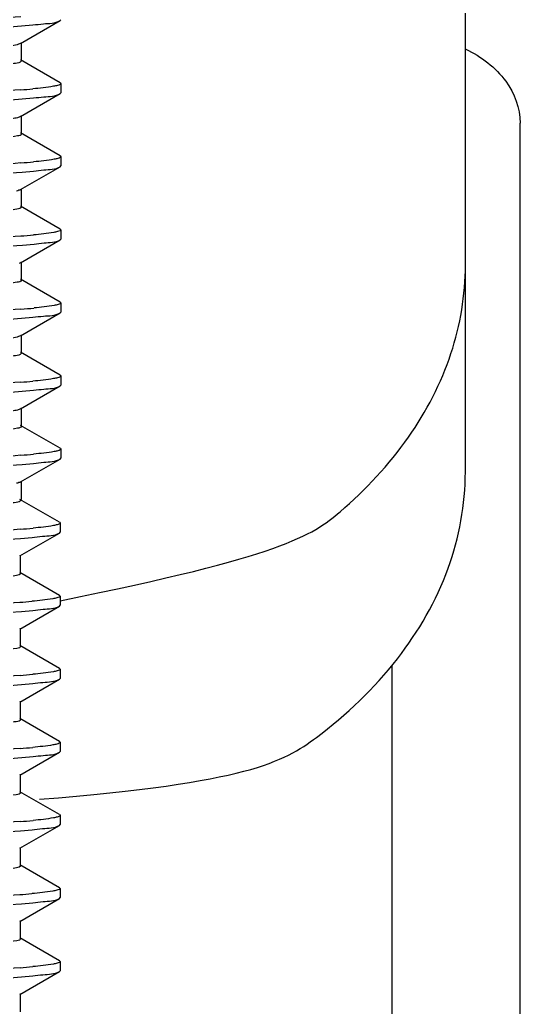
# Model space of a CAD drawing. Extents: x -1396510 to 1250330, y -1892470 to 1623980.
# Drawn here: x -1160369.3 to -1160304.2, y -61731.7 to -61603.1 of the extents above; entities that cross this region are included whole.
import ezdxf

# ---------------------------------------------------------------- set-up
doc = ezdxf.new("R2010")
doc.units = 0
doc.header["$LTSCALE"] = 1000
doc.header["$MEASUREMENT"] = 0

msp = doc.modelspace()

# ---------------------------------------------------------------- linework, layer by layer
at = {"linetype": 'Continuous'}
for p, q in [((-1160311.33, -61635.05), (-1160311.33, -61451.6)), ((-1160369.24, -61606.18), (-1160364.08, -61603.19)), ((-1160364.08, -61603.19), (-1160363.99, -61603.09)), ((-1160369.14, -61608.44), (-1160369.14, -61606.06)), ((-1160364.08, -61611.31), (-1160369.24, -61608.32)), ((-1160364.08, -61611.31), (-1160363.99, -61611.42)), ((-1160364.08, -61612.71), (-1160363.99, -61612.61)), ((-1160363.99, -61611.42), (-1160363.99, -61612.61)), ((-1160369.24, -61615.7), (-1160364.08, -61612.71)), ((-1160369.14, -61617.96), (-1160369.14, -61615.58)), ((-1160304.19, -61664.71), (-1160304.19, -61616.54)), ((-1160364.08, -61620.83), (-1160369.24, -61617.84)), ((-1160364.08, -61620.83), (-1160363.99, -61620.94)), ((-1160363.99, -61620.94), (-1160363.99, -61622.13)), ((-1160369.24, -61625.22), (-1160364.08, -61622.23)), ((-1160364.08, -61622.23), (-1160363.99, -61622.13)), ((-1160369.14, -61627.48), (-1160369.14, -61625.1)), ((-1160364.08, -61630.35), (-1160369.24, -61627.36)), ((-1160364.08, -61630.35), (-1160363.99, -61630.46)), ((-1160363.99, -61630.46), (-1160363.99, -61631.65)), ((-1160369.24, -61634.74), (-1160364.08, -61631.75)), ((-1160364.08, -61631.75), (-1160363.99, -61631.65)), ((-1160369.24, -61634.74), (-1160369.43, -61634.82)), ((-1160369.14, -61637), (-1160369.14, -61634.62)), ((-1160311.33, -61661.98), (-1160311.33, -61635.05)), ((-1160364.08, -61639.87), (-1160369.24, -61636.88)), ((-1160364.08, -61639.87), (-1160363.99, -61639.97)), ((-1160363.99, -61639.98), (-1160363.99, -61641.17)), ((-1160369.24, -61644.26), (-1160364.08, -61641.27)), ((-1160364.08, -61641.27), (-1160363.99, -61641.17)), ((-1160369.14, -61646.52), (-1160369.14, -61644.14)), ((-1160364.08, -61649.39), (-1160369.24, -61646.4)), ((-1160364.08, -61649.39), (-1160363.99, -61649.5)), ((-1160363.99, -61649.5), (-1160363.99, -61650.69)), ((-1160369.24, -61653.78), (-1160364.08, -61650.79)), ((-1160364.08, -61650.79), (-1160363.99, -61650.68)), ((-1160369.14, -61656.04), (-1160369.14, -61653.66)), ((-1160364.08, -61658.91), (-1160369.24, -61655.92)), ((-1160364.08, -61658.91), (-1160363.99, -61659.01)), ((-1160364.08, -61660.31), (-1160363.99, -61660.21)), ((-1160363.99, -61659.01), (-1160363.99, -61660.2)), ((-1160369.24, -61663.3), (-1160364.08, -61660.31)), ((-1160369.14, -61665.56), (-1160369.14, -61663.18)), ((-1160304.19, -61890.08), (-1160304.19, -61664.71)), ((-1160364.18, -61668.55), (-1160369.35, -61665.56)), ((-1160364.18, -61668.55), (-1160364.09, -61668.65)), ((-1160364.09, -61668.65), (-1160364.09, -61669.84)), ((-1160369.35, -61672.94), (-1160364.18, -61669.95)), ((-1160364.18, -61669.95), (-1160364.09, -61669.84)), ((-1160369.24, -61675.2), (-1160369.24, -61672.82)), ((-1160364.18, -61678.07), (-1160369.35, -61675.08)), ((-1160364.18, -61678.07), (-1160364.09, -61678.17)), ((-1160364.09, -61678.17), (-1160364.09, -61679.36)), ((-1160369.35, -61682.46), (-1160364.18, -61679.47)), ((-1160364.18, -61679.47), (-1160364.09, -61679.36)), ((-1160369.24, -61684.72), (-1160369.24, -61682.34)), ((-1160364.18, -61687.59), (-1160369.35, -61684.6)), ((-1160320.85, -61890.08), (-1160320.85, -61687.16)), ((-1160364.18, -61687.59), (-1160364.09, -61687.69)), ((-1160364.09, -61687.69), (-1160364.09, -61688.88)), ((-1160369.35, -61691.98), (-1160364.18, -61688.99)), ((-1160364.18, -61688.99), (-1160364.09, -61688.88)), ((-1160369.24, -61694.24), (-1160369.24, -61691.86)), ((-1160364.18, -61697.11), (-1160369.35, -61694.12)), ((-1160364.18, -61697.11), (-1160364.09, -61697.21)), ((-1160364.09, -61697.21), (-1160364.09, -61698.4)), ((-1160369.35, -61701.5), (-1160364.18, -61698.51)), ((-1160364.18, -61698.51), (-1160364.09, -61698.4)), ((-1160369.24, -61703.76), (-1160369.24, -61701.38)), ((-1160364.18, -61706.63), (-1160369.35, -61703.64)), ((-1160364.18, -61706.63), (-1160364.09, -61706.73)), ((-1160364.09, -61706.73), (-1160364.09, -61707.92)), ((-1160369.35, -61711.02), (-1160364.18, -61708.03)), ((-1160364.18, -61708.03), (-1160364.09, -61707.92)), ((-1160369.24, -61713.28), (-1160369.24, -61710.9)), ((-1160364.18, -61716.15), (-1160369.35, -61713.16)), ((-1160364.18, -61716.15), (-1160364.09, -61716.25)), ((-1160364.09, -61716.25), (-1160364.09, -61717.44)), ((-1160369.35, -61720.54), (-1160364.18, -61717.55)), ((-1160364.18, -61717.55), (-1160364.09, -61717.44)), ((-1160369.24, -61722.8), (-1160369.24, -61720.42)), ((-1160364.18, -61725.67), (-1160369.35, -61722.68)), ((-1160364.18, -61725.67), (-1160364.09, -61725.77)), ((-1160364.09, -61725.77), (-1160364.09, -61726.96)), ((-1160369.35, -61730.06), (-1160364.18, -61727.07)), ((-1160364.18, -61727.07), (-1160364.09, -61726.96)), ((-1160369.24, -61732.32), (-1160369.24, -61729.94))]:
    msp.add_line(p, q, dxfattribs=at)
for centre, radius, start, end in [((-1160377.81, -61501.97), 110.59, 274.4593, 275.2731), ((-1160377.6, -61514.08), 107.98, 274.4571, 275.3429), ((-1160377.62, -61523.35), 108.23, 274.4571, 275.3372), ((-1160377.5, -61534.31), 106.8, 274.4562, 275.3759), ((-1160377.81, -61540.05), 110.59, 274.4593, 275.2731), ((-1160377.6, -61552.16), 107.98, 274.4571, 275.3429), ((-1160377.6, -61562.98), 106.8, 274.4562, 275.3759), ((-1160377.92, -61568.72), 110.59, 274.4593, 275.2731), ((-1160377.7, -61580.84), 107.98, 274.4571, 275.3429), ((-1160377.72, -61590.11), 108.23, 274.4571, 275.3372), ((-1160377.6, -61601.06), 106.8, 274.4562, 275.3759), ((-1160377.92, -61606.8), 110.59, 274.4593, 275.2731), ((-1160377.7, -61618.92), 107.98, 274.4571, 275.3429)]:
    msp.add_arc(centre, radius, start, end, dxfattribs=at)
for points, knots in [([(-1160369.14, -61598.92), (-1160369.14, -61599.13), (-1160370.23, -61599.26), (-1160371.57, -61599.56), (-1160374.41, -61599.79), (-1160379.62, -61600.2), (-1160387.97, -61600.64), (-1160399.02, -61601.17), (-1160410.51, -61601.69), (-1160420.86, -61602.18), (-1160428.67, -61602.75), (-1160432.92, -61603.04), (-1160434.37, -61603.39)], [0, 0, 0, 0, 0.009517, 0.035128, 0.076492, 0.132277, 0.279305, 0.456588, 0.640385, 0.806077, 0.931494, 1, 1, 1, 1]), ([(-1160369.2, -61602.7), (-1160371.22, -61602.86), (-1160382.17, -61603.52), (-1160393.13, -61603.92), (-1160402.06, -61604.28)], [0, 0, 0, 0, 0.184509, 1, 1, 1, 1]), ([(-1160367.65, -61603.76), (-1160367.19, -61603.72), (-1160366.01, -61603.55), (-1160364.72, -61603.57), (-1160364.08, -61603.19)], [0, 0, 0, 0, 0.380051, 1, 1, 1, 1]), ([(-1160402.06, -61605.47), (-1160398.53, -61605.33), (-1160387.06, -61604.84), (-1160375.57, -61604.49), (-1160367.65, -61603.76)], [0, 0, 0, 0, 0.307895, 1, 1, 1, 1]), ([(-1160369.24, -61606.18), (-1160369.32, -61606.23), (-1160369.93, -61606.44), (-1160370.58, -61606.52), (-1160371.12, -61606.59)], [0, 0, 0, 0, 0.140461, 1, 1, 1, 1]), ([(-1160311.28, -61606.9), (-1160309.28, -61607.89), (-1160305.79, -61610.44), (-1160304.19, -61614.62), (-1160304.19, -61616.54)], [0, 0, 0, 0, 0.538137, 1, 1, 1, 1]), ([(-1160369.16, -61608.5), (-1160369.33, -61608.7), (-1160370.25, -61608.8), (-1160371.85, -61609.11), (-1160374.5, -61609.32), (-1160379.52, -61609.71), (-1160387.34, -61610.13), (-1160397.78, -61610.63), (-1160408.76, -61611.11), (-1160420.69, -61611.76), (-1160428.86, -61612.04), (-1160433.42, -61612.73)], [0, 0, 0, 0, 0.011937, 0.038615, 0.07957, 0.133598, 0.274096, 0.443272, 0.620779, 0.785256, 1, 1, 1, 1]), ([(-1160369.14, -61608.44), (-1160369.14, -61608.45), (-1160369.14, -61608.47), (-1160369.16, -61608.49), (-1160369.16, -61608.5)], [0, 0, 0, 0, 0.463467, 1, 1, 1, 1]), ([(-1160369.22, -61612.22), (-1160371.23, -61612.38), (-1160382.18, -61613.04), (-1160393.13, -61613.44), (-1160402.06, -61613.8)], [0, 0, 0, 0, 0.184619, 1, 1, 1, 1]), ([(-1160364.43, -61611.65), (-1160364.6, -61611.69), (-1160365.67, -61611.9), (-1160366.75, -61612), (-1160367.65, -61612.09)], [0, 0, 0, 0, 0.163149, 1, 1, 1, 1]), ([(-1160363.99, -61611.42), (-1160363.99, -61611.47), (-1160364.17, -61611.58), (-1160364.32, -61611.62), (-1160364.43, -61611.65)], [0, 0, 0, 0, 0.312916, 1, 1, 1, 1]), ([(-1160402.06, -61614.99), (-1160398.51, -61614.85), (-1160387, -61614.36), (-1160375.47, -61614.01), (-1160367.54, -61613.27)], [0, 0, 0, 0, 0.308711, 1, 1, 1, 1]), ([(-1160367.54, -61613.27), (-1160367.1, -61613.23), (-1160365.96, -61613.06), (-1160364.7, -61613.08), (-1160364.08, -61612.71)], [0, 0, 0, 0, 0.379419, 1, 1, 1, 1]), ([(-1160369.24, -61615.7), (-1160369.37, -61615.77), (-1160369.74, -61615.88), (-1160370.11, -61615.95), (-1160370.34, -61615.99)], [0, 0, 0, 0, 0.374139, 1, 1, 1, 1]), ([(-1160369.14, -61617.96), (-1160369.14, -61618.15), (-1160370.08, -61618.29), (-1160371.27, -61618.55), (-1160373.75, -61618.77), (-1160378.38, -61619.16), (-1160385.86, -61619.57), (-1160395.96, -61620.07), (-1160406.8, -61620.55), (-1160419.08, -61621.18), (-1160427.62, -61621.53), (-1160432.54, -61622.13)], [0, 0, 0, 0, 0.008683, 0.031763, 0.069103, 0.119686, 0.254361, 0.420111, 0.597552, 0.765912, 1, 1, 1, 1]), ([(-1160364.38, -61621.15), (-1160364.54, -61621.2), (-1160365.59, -61621.41), (-1160366.65, -61621.51), (-1160367.54, -61621.6)], [0, 0, 0, 0, 0.159502, 1, 1, 1, 1]), ([(-1160363.99, -61620.94), (-1160363.99, -61620.98), (-1160364.14, -61621.09), (-1160364.28, -61621.13), (-1160364.38, -61621.15)], [0, 0, 0, 0, 0.318137, 1, 1, 1, 1]), ([(-1160369.21, -61621.74), (-1160371.22, -61621.9), (-1160382.17, -61622.56), (-1160393.13, -61622.96), (-1160402.06, -61623.32)], [0, 0, 0, 0, 0.184538, 1, 1, 1, 1]), ([(-1160402.06, -61624.51), (-1160398.51, -61624.37), (-1160387, -61623.87), (-1160375.48, -61623.53), (-1160367.55, -61622.79)], [0, 0, 0, 0, 0.308641, 1, 1, 1, 1]), ([(-1160367.55, -61622.79), (-1160367.11, -61622.75), (-1160365.96, -61622.58), (-1160364.71, -61622.6), (-1160364.08, -61622.23)], [0, 0, 0, 0, 0.379512, 1, 1, 1, 1]), ([(-1160369.24, -61625.22), (-1160369.31, -61625.26), (-1160369.48, -61625.32), (-1160369.65, -61625.37), (-1160369.76, -61625.4)], [0, 0, 0, 0, 0.406881, 1, 1, 1, 1]), ([(-1160369.14, -61627.48), (-1160369.14, -61627.69), (-1160370.26, -61627.82), (-1160371.63, -61628.13), (-1160374.54, -61628.36), (-1160379.88, -61628.78), (-1160388.39, -61629.22), (-1160399.62, -61629.75), (-1160411.22, -61630.29), (-1160421.56, -61630.76), (-1160429.18, -61631.37), (-1160433.27, -61631.61), (-1160434.59, -61632.01)], [0, 0, 0, 0, 0.009703, 0.035887, 0.07813, 0.135078, 0.284815, 0.464601, 0.649729, 0.81476, 0.937049, 1, 1, 1, 1]), ([(-1160363.99, -61630.46), (-1160363.99, -61630.51), (-1160364.17, -61630.62), (-1160364.31, -61630.66), (-1160364.42, -61630.69)], [0, 0, 0, 0, 0.314295, 1, 1, 1, 1]), ([(-1160369.21, -61631.26), (-1160371.22, -61631.42), (-1160382.17, -61632.08), (-1160393.13, -61632.48), (-1160402.06, -61632.84)], [0, 0, 0, 0, 0.184553, 1, 1, 1, 1]), ([(-1160364.42, -61630.69), (-1160364.59, -61630.73), (-1160365.62, -61630.93), (-1160366.67, -61631.03), (-1160367.55, -61631.12)], [0, 0, 0, 0, 0.163341, 1, 1, 1, 1]), ([(-1160367.49, -61632.3), (-1160367.06, -61632.26), (-1160365.93, -61632.1), (-1160364.7, -61632.11), (-1160364.08, -61631.75)], [0, 0, 0, 0, 0.379133, 1, 1, 1, 1]), ([(-1160402.06, -61634.03), (-1160398.5, -61633.88), (-1160386.97, -61633.39), (-1160375.43, -61633.05), (-1160367.49, -61632.3)], [0, 0, 0, 0, 0.309073, 1, 1, 1, 1]), ([(-1160364.09, -61678.77), (-1160335.26, -61672.95), (-1160327.59, -61667.82), (-1160318.46, -61658.06), (-1160312.67, -61646.95), (-1160311.33, -61638.94), (-1160311.33, -61635.05)], [0, 0, 0, 0, 0.278051, 0.534814, 0.772932, 1, 1, 1, 1]), ([(-1160369.14, -61637), (-1160369.14, -61637.21), (-1160370.23, -61637.34), (-1160371.57, -61637.64), (-1160374.41, -61637.87), (-1160379.62, -61638.28), (-1160387.97, -61638.72), (-1160399.02, -61639.24), (-1160410.51, -61639.77), (-1160420.86, -61640.26), (-1160428.67, -61640.82), (-1160432.92, -61641.12), (-1160434.37, -61641.47)], [0, 0, 0, 0, 0.009517, 0.035128, 0.076492, 0.132277, 0.279305, 0.456588, 0.640385, 0.806077, 0.931494, 1, 1, 1, 1]), ([(-1160369.2, -61640.78), (-1160371.22, -61640.94), (-1160382.17, -61641.6), (-1160393.13, -61642), (-1160402.06, -61642.36)], [0, 0, 0, 0, 0.184509, 1, 1, 1, 1]), ([(-1160364.36, -61640.19), (-1160364.53, -61640.24), (-1160365.56, -61640.45), (-1160366.61, -61640.55), (-1160367.49, -61640.63)], [0, 0, 0, 0, 0.159053, 1, 1, 1, 1]), ([(-1160363.99, -61639.97), (-1160363.99, -61640.02), (-1160364.14, -61640.13), (-1160364.27, -61640.16), (-1160364.36, -61640.19)], [0, 0, 0, 0, 0.319254, 1, 1, 1, 1]), ([(-1160402.06, -61643.55), (-1160398.53, -61643.4), (-1160387.06, -61642.92), (-1160375.57, -61642.57), (-1160367.65, -61641.84)], [0, 0, 0, 0, 0.307895, 1, 1, 1, 1]), ([(-1160367.65, -61641.84), (-1160367.19, -61641.79), (-1160366.01, -61641.63), (-1160364.72, -61641.65), (-1160364.08, -61641.27)], [0, 0, 0, 0, 0.380051, 1, 1, 1, 1]), ([(-1160369.24, -61644.26), (-1160369.32, -61644.31), (-1160369.93, -61644.52), (-1160370.58, -61644.6), (-1160371.12, -61644.67)], [0, 0, 0, 0, 0.140461, 1, 1, 1, 1]), ([(-1160369.16, -61646.58), (-1160369.33, -61646.78), (-1160370.25, -61646.88), (-1160371.85, -61647.19), (-1160374.5, -61647.4), (-1160379.52, -61647.79), (-1160387.34, -61648.21), (-1160397.78, -61648.71), (-1160408.76, -61649.19), (-1160420.69, -61649.84), (-1160428.86, -61650.12), (-1160433.42, -61650.81)], [0, 0, 0, 0, 0.011937, 0.038615, 0.07957, 0.133598, 0.274096, 0.443272, 0.620779, 0.785256, 1, 1, 1, 1]), ([(-1160369.14, -61646.52), (-1160369.14, -61646.53), (-1160369.14, -61646.55), (-1160369.16, -61646.57), (-1160369.16, -61646.58)], [0, 0, 0, 0, 0.463467, 1, 1, 1, 1]), ([(-1160364.43, -61649.73), (-1160364.6, -61649.77), (-1160365.67, -61649.98), (-1160366.75, -61650.08), (-1160367.65, -61650.17)], [0, 0, 0, 0, 0.163149, 1, 1, 1, 1]), ([(-1160363.99, -61649.5), (-1160363.99, -61649.55), (-1160364.17, -61649.66), (-1160364.32, -61649.7), (-1160364.43, -61649.73)], [0, 0, 0, 0, 0.312916, 1, 1, 1, 1]), ([(-1160369.22, -61650.3), (-1160371.23, -61650.46), (-1160382.18, -61651.12), (-1160393.13, -61651.52), (-1160402.06, -61651.87)], [0, 0, 0, 0, 0.184619, 1, 1, 1, 1]), ([(-1160367.54, -61651.35), (-1160367.1, -61651.3), (-1160365.96, -61651.14), (-1160364.7, -61651.15), (-1160364.08, -61650.79)], [0, 0, 0, 0, 0.379419, 1, 1, 1, 1]), ([(-1160402.06, -61653.06), (-1160398.51, -61652.92), (-1160387, -61652.43), (-1160375.47, -61652.09), (-1160367.54, -61651.35)], [0, 0, 0, 0, 0.308711, 1, 1, 1, 1]), ([(-1160369.24, -61653.78), (-1160369.37, -61653.85), (-1160369.74, -61653.96), (-1160370.11, -61654.03), (-1160370.34, -61654.07)], [0, 0, 0, 0, 0.374139, 1, 1, 1, 1]), ([(-1160369.14, -61656.04), (-1160369.14, -61656.22), (-1160370.08, -61656.37), (-1160371.27, -61656.63), (-1160373.75, -61656.85), (-1160378.38, -61657.23), (-1160385.86, -61657.65), (-1160395.96, -61658.15), (-1160406.8, -61658.63), (-1160419.08, -61659.25), (-1160427.62, -61659.61), (-1160432.54, -61660.21)], [0, 0, 0, 0, 0.008683, 0.031763, 0.069103, 0.119686, 0.254361, 0.420111, 0.597552, 0.765912, 1, 1, 1, 1]), ([(-1160369.21, -61659.82), (-1160371.22, -61659.98), (-1160382.17, -61660.64), (-1160393.13, -61661.04), (-1160402.06, -61661.39)], [0, 0, 0, 0, 0.184538, 1, 1, 1, 1]), ([(-1160364.38, -61659.23), (-1160364.54, -61659.28), (-1160365.59, -61659.49), (-1160366.65, -61659.59), (-1160367.54, -61659.67)], [0, 0, 0, 0, 0.159502, 1, 1, 1, 1]), ([(-1160363.99, -61659.01), (-1160363.99, -61659.06), (-1160364.14, -61659.17), (-1160364.28, -61659.2), (-1160364.38, -61659.23)], [0, 0, 0, 0, 0.318137, 1, 1, 1, 1]), ([(-1160402.06, -61662.58), (-1160398.51, -61662.44), (-1160387, -61661.95), (-1160375.48, -61661.61), (-1160367.55, -61660.87)], [0, 0, 0, 0, 0.308641, 1, 1, 1, 1]), ([(-1160367.55, -61660.87), (-1160367.11, -61660.82), (-1160365.96, -61660.66), (-1160364.71, -61660.67), (-1160364.08, -61660.31)], [0, 0, 0, 0, 0.379512, 1, 1, 1, 1]), ([(-1160366.76, -61704.63), (-1160339.67, -61702.45), (-1160330.7, -61697.32), (-1160319.9, -61687.07), (-1160312.96, -61675.05), (-1160311.33, -61666.23), (-1160311.33, -61661.98)], [0, 0, 0, 0, 0.28083, 0.538855, 0.77586, 1, 1, 1, 1]), ([(-1160369.24, -61663.3), (-1160369.31, -61663.34), (-1160369.48, -61663.4), (-1160369.65, -61663.45), (-1160369.76, -61663.47)], [0, 0, 0, 0, 0.406881, 1, 1, 1, 1]), ([(-1160369.24, -61665.68), (-1160369.24, -61665.89), (-1160370.34, -61666.02), (-1160371.67, -61666.32), (-1160374.51, -61666.55), (-1160379.73, -61666.96), (-1160388.07, -61667.4), (-1160399.12, -61667.92), (-1160410.61, -61668.45), (-1160420.97, -61668.94), (-1160428.78, -61669.5), (-1160433.02, -61669.8), (-1160434.48, -61670.15)], [0, 0, 0, 0, 0.009517, 0.035128, 0.076492, 0.132277, 0.279305, 0.456588, 0.640385, 0.806077, 0.931494, 1, 1, 1, 1]), ([(-1160364.47, -61668.87), (-1160364.63, -61668.91), (-1160365.66, -61669.13), (-1160366.71, -61669.23), (-1160367.6, -61669.31)], [0, 0, 0, 0, 0.159053, 1, 1, 1, 1]), ([(-1160364.09, -61668.65), (-1160364.09, -61668.7), (-1160364.24, -61668.81), (-1160364.37, -61668.84), (-1160364.47, -61668.87)], [0, 0, 0, 0, 0.319254, 1, 1, 1, 1]), ([(-1160369.3, -61669.46), (-1160371.32, -61669.62), (-1160382.27, -61670.28), (-1160393.23, -61670.68), (-1160402.17, -61671.03)], [0, 0, 0, 0, 0.184509, 1, 1, 1, 1]), ([(-1160402.17, -61672.22), (-1160398.63, -61672.08), (-1160387.16, -61671.6), (-1160375.67, -61671.25), (-1160367.75, -61670.51)], [0, 0, 0, 0, 0.307895, 1, 1, 1, 1]), ([(-1160367.75, -61670.51), (-1160367.3, -61670.47), (-1160366.12, -61670.31), (-1160364.83, -61670.32), (-1160364.18, -61669.95)], [0, 0, 0, 0, 0.380051, 1, 1, 1, 1]), ([(-1160369.27, -61675.26), (-1160369.43, -61675.45), (-1160370.36, -61675.56), (-1160371.96, -61675.86), (-1160374.61, -61676.08), (-1160379.63, -61676.47), (-1160387.44, -61676.88), (-1160397.89, -61677.39), (-1160408.86, -61677.87), (-1160420.79, -61678.52), (-1160428.96, -61678.8), (-1160433.52, -61679.49)], [0, 0, 0, 0, 0.011937, 0.038615, 0.07957, 0.133598, 0.274096, 0.443272, 0.620779, 0.785256, 1, 1, 1, 1]), ([(-1160369.24, -61675.2), (-1160369.24, -61675.21), (-1160369.25, -61675.23), (-1160369.26, -61675.25), (-1160369.27, -61675.26)], [0, 0, 0, 0, 0.463467, 1, 1, 1, 1]), ([(-1160364.09, -61678.17), (-1160364.09, -61678.23), (-1160364.27, -61678.34), (-1160364.42, -61678.38), (-1160364.54, -61678.41)], [0, 0, 0, 0, 0.312916, 1, 1, 1, 1]), ([(-1160369.32, -61678.98), (-1160371.34, -61679.14), (-1160382.28, -61679.8), (-1160393.24, -61680.2), (-1160402.17, -61680.55)], [0, 0, 0, 0, 0.184619, 1, 1, 1, 1]), ([(-1160364.54, -61678.41), (-1160364.71, -61678.45), (-1160365.77, -61678.66), (-1160366.85, -61678.76), (-1160367.75, -61678.84)], [0, 0, 0, 0, 0.163149, 1, 1, 1, 1]), ([(-1160367.65, -61680.02), (-1160367.2, -61679.98), (-1160366.06, -61679.82), (-1160364.81, -61679.83), (-1160364.18, -61679.47)], [0, 0, 0, 0, 0.379419, 1, 1, 1, 1]), ([(-1160402.17, -61681.74), (-1160398.61, -61681.6), (-1160387.1, -61681.11), (-1160375.58, -61680.77), (-1160367.65, -61680.02)], [0, 0, 0, 0, 0.308711, 1, 1, 1, 1]), ([(-1160369.24, -61684.72), (-1160369.24, -61684.9), (-1160370.19, -61685.05), (-1160371.37, -61685.31), (-1160373.86, -61685.53), (-1160378.48, -61685.91), (-1160385.97, -61686.33), (-1160396.06, -61686.82), (-1160406.91, -61687.3), (-1160419.18, -61687.93), (-1160427.72, -61688.29), (-1160432.65, -61688.89)], [0, 0, 0, 0, 0.008683, 0.031763, 0.069103, 0.119686, 0.254361, 0.420111, 0.597552, 0.765912, 1, 1, 1, 1]), ([(-1160369.31, -61688.5), (-1160371.33, -61688.65), (-1160382.27, -61689.32), (-1160393.23, -61689.72), (-1160402.17, -61690.07)], [0, 0, 0, 0, 0.184538, 1, 1, 1, 1]), ([(-1160364.48, -61687.91), (-1160364.64, -61687.96), (-1160365.69, -61688.17), (-1160366.75, -61688.27), (-1160367.65, -61688.35)], [0, 0, 0, 0, 0.159502, 1, 1, 1, 1]), ([(-1160364.09, -61687.69), (-1160364.09, -61687.74), (-1160364.25, -61687.85), (-1160364.38, -61687.88), (-1160364.48, -61687.91)], [0, 0, 0, 0, 0.318137, 1, 1, 1, 1]), ([(-1160402.17, -61691.26), (-1160398.61, -61691.12), (-1160387.11, -61690.63), (-1160375.58, -61690.29), (-1160367.65, -61689.54)], [0, 0, 0, 0, 0.308641, 1, 1, 1, 1]), ([(-1160367.65, -61689.54), (-1160367.21, -61689.5), (-1160366.06, -61689.34), (-1160364.81, -61689.35), (-1160364.18, -61688.99)], [0, 0, 0, 0, 0.379512, 1, 1, 1, 1]), ([(-1160369.24, -61694.24), (-1160369.24, -61694.45), (-1160370.36, -61694.58), (-1160371.74, -61694.89), (-1160374.64, -61695.12), (-1160379.98, -61695.53), (-1160388.5, -61695.98), (-1160399.73, -61696.51), (-1160411.32, -61697.05), (-1160421.67, -61697.52), (-1160429.28, -61698.13), (-1160433.38, -61698.37), (-1160434.7, -61698.76)], [0, 0, 0, 0, 0.009703, 0.035887, 0.07813, 0.135078, 0.284815, 0.464601, 0.649729, 0.81476, 0.937049, 1, 1, 1, 1]), ([(-1160364.53, -61697.44), (-1160364.69, -61697.49), (-1160365.73, -61697.69), (-1160366.78, -61697.79), (-1160367.65, -61697.87)], [0, 0, 0, 0, 0.163341, 1, 1, 1, 1]), ([(-1160364.09, -61697.21), (-1160364.09, -61697.27), (-1160364.27, -61697.38), (-1160364.42, -61697.41), (-1160364.53, -61697.44)], [0, 0, 0, 0, 0.314295, 1, 1, 1, 1]), ([(-1160369.31, -61698.02), (-1160371.33, -61698.17), (-1160382.27, -61698.84), (-1160393.23, -61699.24), (-1160402.17, -61699.59)], [0, 0, 0, 0, 0.184553, 1, 1, 1, 1]), ([(-1160367.6, -61699.06), (-1160367.16, -61699.02), (-1160366.03, -61698.86), (-1160364.8, -61698.87), (-1160364.18, -61698.51)], [0, 0, 0, 0, 0.379133, 1, 1, 1, 1]), ([(-1160402.17, -61700.78), (-1160398.6, -61700.64), (-1160387.08, -61700.15), (-1160375.53, -61699.81), (-1160367.6, -61699.06)], [0, 0, 0, 0, 0.309073, 1, 1, 1, 1]), ([(-1160369.24, -61703.76), (-1160369.24, -61703.97), (-1160370.34, -61704.1), (-1160371.67, -61704.4), (-1160374.51, -61704.62), (-1160379.73, -61705.04), (-1160388.07, -61705.48), (-1160399.12, -61706), (-1160410.61, -61706.53), (-1160420.97, -61707.01), (-1160428.78, -61707.58), (-1160433.02, -61707.88), (-1160434.48, -61708.22)], [0, 0, 0, 0, 0.009517, 0.035128, 0.076492, 0.132277, 0.279305, 0.456588, 0.640385, 0.806077, 0.931494, 1, 1, 1, 1]), ([(-1160369.3, -61707.53), (-1160371.32, -61707.69), (-1160382.27, -61708.36), (-1160393.23, -61708.76), (-1160402.17, -61709.11)], [0, 0, 0, 0, 0.184509, 1, 1, 1, 1]), ([(-1160364.47, -61706.95), (-1160364.63, -61706.99), (-1160365.66, -61707.2), (-1160366.71, -61707.3), (-1160367.6, -61707.39)], [0, 0, 0, 0, 0.159053, 1, 1, 1, 1]), ([(-1160364.09, -61706.73), (-1160364.09, -61706.78), (-1160364.24, -61706.88), (-1160364.37, -61706.92), (-1160364.47, -61706.95)], [0, 0, 0, 0, 0.319254, 1, 1, 1, 1]), ([(-1160402.17, -61710.3), (-1160398.63, -61710.16), (-1160387.16, -61709.67), (-1160375.67, -61709.33), (-1160367.75, -61708.59)], [0, 0, 0, 0, 0.307895, 1, 1, 1, 1]), ([(-1160367.75, -61708.59), (-1160367.3, -61708.55), (-1160366.12, -61708.39), (-1160364.83, -61708.4), (-1160364.18, -61708.03)], [0, 0, 0, 0, 0.380051, 1, 1, 1, 1]), ([(-1160369.27, -61713.34), (-1160369.43, -61713.53), (-1160370.36, -61713.64), (-1160371.96, -61713.94), (-1160374.61, -61714.15), (-1160379.63, -61714.55), (-1160387.44, -61714.96), (-1160397.89, -61715.47), (-1160408.86, -61715.95), (-1160420.79, -61716.6), (-1160428.96, -61716.88), (-1160433.52, -61717.57)], [0, 0, 0, 0, 0.011937, 0.038615, 0.07957, 0.133598, 0.274096, 0.443272, 0.620779, 0.785256, 1, 1, 1, 1]), ([(-1160369.24, -61713.28), (-1160369.24, -61713.29), (-1160369.25, -61713.31), (-1160369.26, -61713.33), (-1160369.27, -61713.34)], [0, 0, 0, 0, 0.463467, 1, 1, 1, 1]), ([(-1160364.54, -61716.48), (-1160364.71, -61716.53), (-1160365.77, -61716.74), (-1160366.85, -61716.84), (-1160367.75, -61716.92)], [0, 0, 0, 0, 0.163149, 1, 1, 1, 1]), ([(-1160364.09, -61716.25), (-1160364.09, -61716.31), (-1160364.27, -61716.42), (-1160364.42, -61716.45), (-1160364.54, -61716.48)], [0, 0, 0, 0, 0.312916, 1, 1, 1, 1]), ([(-1160369.32, -61717.06), (-1160371.34, -61717.21), (-1160382.28, -61717.88), (-1160393.24, -61718.28), (-1160402.17, -61718.63)], [0, 0, 0, 0, 0.184619, 1, 1, 1, 1]), ([(-1160402.17, -61719.82), (-1160398.61, -61719.68), (-1160387.1, -61719.19), (-1160375.58, -61718.85), (-1160367.65, -61718.1)], [0, 0, 0, 0, 0.308711, 1, 1, 1, 1]), ([(-1160367.65, -61718.1), (-1160367.2, -61718.06), (-1160366.06, -61717.9), (-1160364.81, -61717.91), (-1160364.18, -61717.55)], [0, 0, 0, 0, 0.379419, 1, 1, 1, 1]), ([(-1160369.24, -61722.8), (-1160369.24, -61722.98), (-1160370.19, -61723.12), (-1160371.37, -61723.39), (-1160373.86, -61723.61), (-1160378.48, -61723.99), (-1160385.97, -61724.41), (-1160396.06, -61724.9), (-1160406.91, -61725.38), (-1160419.18, -61726.01), (-1160427.72, -61726.37), (-1160432.65, -61726.97)], [0, 0, 0, 0, 0.008683, 0.031763, 0.069103, 0.119686, 0.254361, 0.420111, 0.597552, 0.765912, 1, 1, 1, 1]), ([(-1160364.09, -61725.77), (-1160364.09, -61725.82), (-1160364.25, -61725.93), (-1160364.38, -61725.96), (-1160364.48, -61725.99)], [0, 0, 0, 0, 0.318137, 1, 1, 1, 1]), ([(-1160369.31, -61726.57), (-1160371.33, -61726.73), (-1160382.27, -61727.39), (-1160393.23, -61727.8), (-1160402.17, -61728.15)], [0, 0, 0, 0, 0.184538, 1, 1, 1, 1]), ([(-1160364.48, -61725.99), (-1160364.64, -61726.03), (-1160365.69, -61726.25), (-1160366.75, -61726.35), (-1160367.65, -61726.43)], [0, 0, 0, 0, 0.159502, 1, 1, 1, 1]), ([(-1160367.65, -61727.62), (-1160367.21, -61727.58), (-1160366.06, -61727.42), (-1160364.81, -61727.43), (-1160364.18, -61727.07)], [0, 0, 0, 0, 0.379512, 1, 1, 1, 1]), ([(-1160402.17, -61729.34), (-1160398.61, -61729.2), (-1160387.11, -61728.71), (-1160375.58, -61728.37), (-1160367.65, -61727.62)], [0, 0, 0, 0, 0.308641, 1, 1, 1, 1])]:
    msp.add_open_spline(points, degree=3, knots=knots, dxfattribs=at)

doc.saveas('drawing.dxf')
